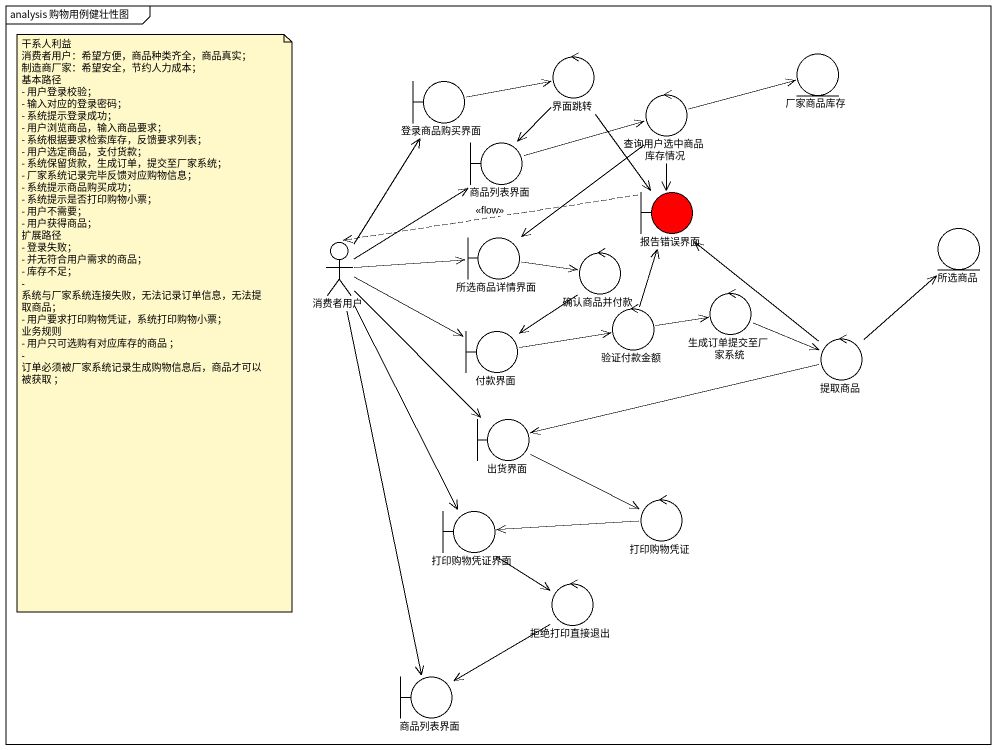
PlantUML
@startuml
mainframe analysis 购物用例健壮性图
control 界面跳转
entity 厂家商品库存
boundary 登录商品购买界面
control 查询用户选中商品库存情况
boundary 商品列表界面
boundary 报告错误界面 #FF0000
boundary 所选商品详情界面
entity 所选商品
actor 消费者用户
control 确认商品并付款
control 验证付款金额
control 生成订单提交至厂家系统
boundary 付款界面
control 提取商品
boundary 出货界面
boundary 打印购物凭证界面
control 打印购物凭证
control 拒绝打印直接退出
boundary "商品列表界面" as 商品列表界面_2
界面跳转 --> 商品列表界面
界面跳转 --> 报告错误界面
登录商品购买界面 -right-> 界面跳转
查询用户选中商品库存情况 -right-> 厂家商品库存
查询用户选中商品库存情况 --> 报告错误界面
查询用户选中商品库存情况 --> 所选商品详情界面
商品列表界面 -right-> 查询用户选中商品库存情况
报告错误界面 .left.> 消费者用户 : <<flow>>
所选商品详情界面 -right-> 确认商品并付款
消费者用户 -up-> 登录商品购买界面
消费者用户 -up-> 商品列表界面
消费者用户 -right-> 所选商品详情界面
消费者用户 -right-> 付款界面
消费者用户 --> 出货界面
消费者用户 --> 打印购物凭证界面
消费者用户 --> 商品列表界面_2
确认商品并付款 --> 付款界面
验证付款金额 -up-> 报告错误界面
验证付款金额 -right-> 生成订单提交至厂家系统
生成订单提交至厂家系统 -right-> 提取商品
付款界面 -right-> 验证付款金额
提取商品 -up-> 报告错误界面
提取商品 -up-> 所选商品
提取商品 -left-> 出货界面
出货界面 -right-> 打印购物凭证
打印购物凭证界面 --> 拒绝打印直接退出
打印购物凭证 -left-> 打印购物凭证界面
拒绝打印直接退出 --> 商品列表界面_2
note as N1
  干系人利益
  消费者用户：希望方便，商品种类齐全，商品真实；
  制造商厂家：希望安全，节约人力成本；
  基本路径
  - 用户登录校验；
  - 输入对应的登录密码；
  - 系统提示登录成功；
  - 用户浏览商品，输入商品要求；
  - 系统根据要求检索库存，反馈要求列表；
  - 用户选定商品，支付货款；
  - 系统保留货款，生成订单，提交至厂家系统；
  - 厂家系统记录完毕反馈对应购物信息；
  - 系统提示商品购买成功；
  - 系统提示是否打印购物小票；
  - 用户不需要；
  - 用户获得商品；
  扩展路径
  - 登录失败；
  - 并无符合用户需求的商品；
  - 库存不足；
  - 系统与厂家系统连接失败，无法记录订单信息，无法提取商品；
  - 用户要求打印购物凭证，系统打印购物小票；
  业务规则
  - 用户只可选购有对应库存的商品 ；
  - 订单必须被厂家系统记录生成购物信息后，商品才可以被获取 ；
end note
@enduml
